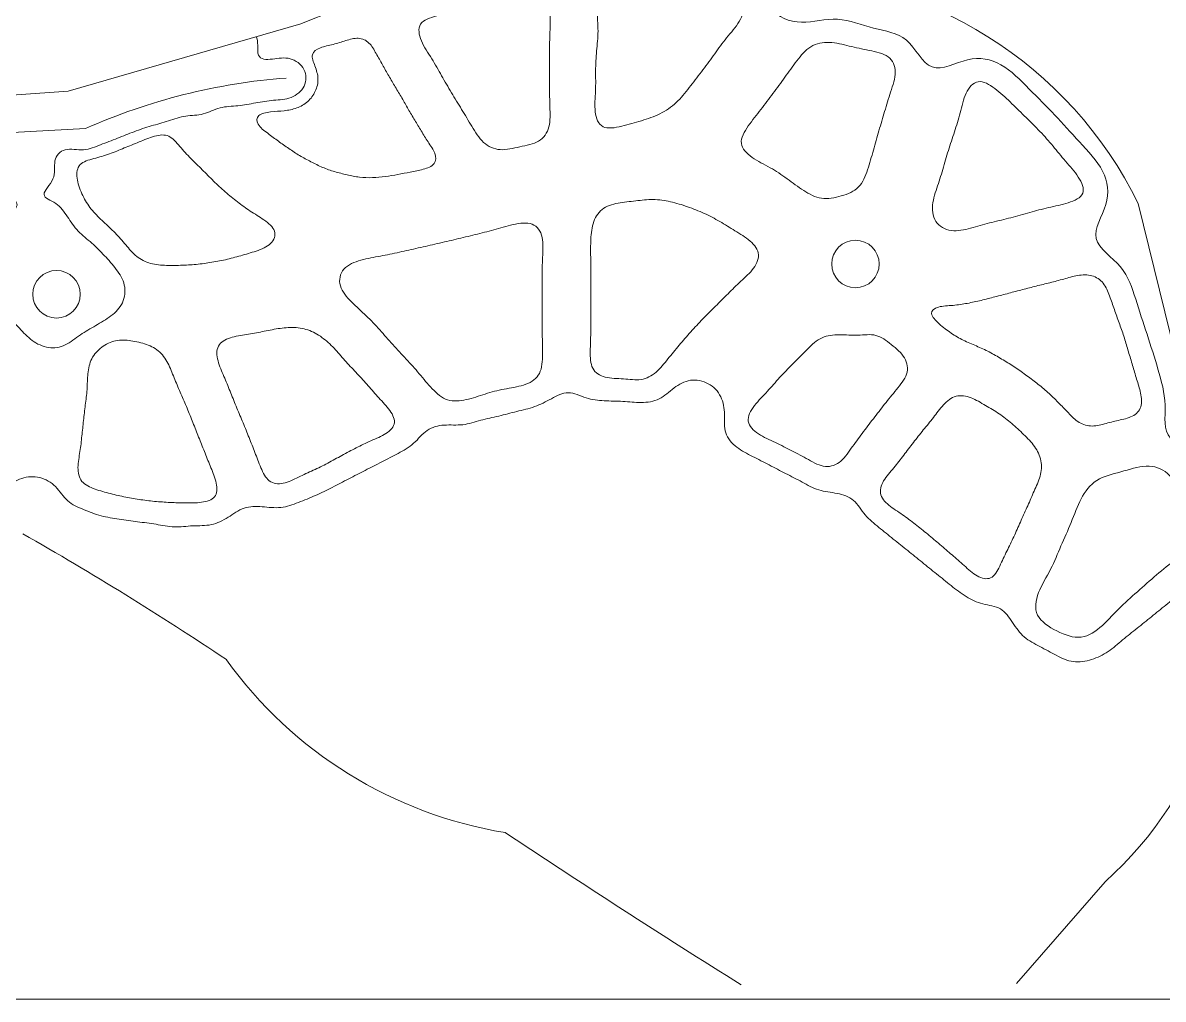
# Model space of a CAD drawing. Header units: inches. Extents: x 36 to 189, y -75 to 56.
# Drawn here: x 159.76 to 175.71, y 17.31 to 30.96 of the extents above; entities that cross this region are included whole.
import ezdxf

# ---------------------------------------------------------------- set-up
doc = ezdxf.new("R2010")
doc.units = ezdxf.units.IN
for name, color, linetype, lineweight in [('01_ORIGINAL_CAD', 7, 'CONTINUOUS', 20), ('10_EXTENSION_MASSES', 7, 'CONTINUOUS', 15), ('11_NODAL_COURTS', 7, 'CONTINUOUS', 15), ('15_NEIGHBOURHOOD_CIRCULATION', 7, 'CONTINUOUS', 13)]:
    doc.layers.add(name, color=color, linetype=linetype, lineweight=lineweight)

# ---------------------------------------------------------------- blocks, each defined once
blk = doc.blocks.new('OPTION_03_STARFISH')
at = {"layer": '01_ORIGINAL_CAD'}
blk.add_line((71.442, 17.312), (36.248, 17.312), dxfattribs=at)
for points in [[(53.65, 30.945, -0.14301), (60.243, 31.63, -0.286424), (65.36, 28.431), (66.481, 23.89, -0.272091), (64.9, 18.954), (63.661, 17.533)], [(53.65, 30.945), (50.4, 30.004), (48.095, 29.84), (45.427, 29.473), (42.376, 26.597), (41.758, 26.597, -0.10797), (36.248, 22.954)]]:
    blk.add_lwpolyline(points, format="xyb", dxfattribs=at)
blk.add_lwpolyline([(46.027, 28.759), (46.027, 29.23), (50.643, 29.479)], dxfattribs=at)
for centre, radius, start, end in [((54.073, 21.787), 8.422, 94.2501, 114.0352), ((27.349, -15.654), 45.391, 56.1832, 60.407), ((57.468, 25.543), 5.979, 215.6658, 260.7622), ((129.159, 128.7), 131.041, 236.3299, 238.04792)]:
    blk.add_arc(centre, radius, start, end, dxfattribs=at)
at = {"layer": '10_EXTENSION_MASSES'}
for points, knots in [([(55.339, 30.704), (55.303, 30.79), (55.288, 30.879), (55.327, 30.939), (55.366, 30.999), (55.459, 31.03), (55.552, 31.053), (55.645, 31.075), (55.738, 31.088), (55.829, 31.104), (55.92, 31.12), (56.008, 31.138), (56.097, 31.154), (56.186, 31.17), (56.276, 31.184), (56.366, 31.197), (56.455, 31.21), (56.544, 31.222), (56.637, 31.24), (56.731, 31.259), (56.83, 31.285), (56.916, 31.28), (57.002, 31.276), (57.076, 31.242), (57.111, 31.172), (57.145, 31.103), (57.141, 30.999), (57.138, 30.901), (57.134, 30.802), (57.131, 30.71), (57.13, 30.617), (57.129, 30.525), (57.131, 30.433), (57.131, 30.341), (57.131, 30.248), (57.13, 30.155), (57.13, 30.063), (57.13, 29.971), (57.131, 29.879), (57.135, 29.784), (57.138, 29.688), (57.143, 29.588), (57.121, 29.503), (57.099, 29.417), (57.049, 29.346), (56.977, 29.303), (56.904, 29.259), (56.808, 29.244), (56.713, 29.224), (56.619, 29.204), (56.527, 29.18), (56.44, 29.185), (56.354, 29.191), (56.274, 29.227), (56.208, 29.287), (56.143, 29.347), (56.093, 29.431), (56.044, 29.511), (55.995, 29.592), (55.948, 29.67), (55.901, 29.748), (55.853, 29.825), (55.805, 29.903), (55.758, 29.981), (55.711, 30.06), (55.665, 30.139), (55.62, 30.218), (55.576, 30.297), (55.532, 30.376), (55.482, 30.456), (55.432, 30.537), (55.375, 30.619), (55.339, 30.704)], [0, 0, 0, 0, 0.041667, 0.041667, 0.041667, 0.083333, 0.083333, 0.083333, 0.125, 0.125, 0.125, 0.166667, 0.166667, 0.166667, 0.208333, 0.208333, 0.208333, 0.25, 0.25, 0.25, 0.291667, 0.291667, 0.291667, 0.333333, 0.333333, 0.333333, 0.375, 0.375, 0.375, 0.416667, 0.416667, 0.416667, 0.458333, 0.458333, 0.458333, 0.5, 0.5, 0.5, 0.541667, 0.541667, 0.541667, 0.583333, 0.583333, 0.583333, 0.625, 0.625, 0.625, 0.666667, 0.666667, 0.666667, 0.708333, 0.708333, 0.708333, 0.75, 0.75, 0.75, 0.791667, 0.791667, 0.791667, 0.833333, 0.833333, 0.833333, 0.875, 0.875, 0.875, 0.916667, 0.916667, 0.916667, 0.958333, 0.958333, 0.958333, 1, 1, 1, 1]), ([(57.788, 30.564), (57.796, 30.656), (57.808, 30.746), (57.808, 30.843), (57.807, 30.939), (57.794, 31.042), (57.807, 31.13), (57.821, 31.219), (57.86, 31.293), (57.931, 31.329), (58.003, 31.365), (58.106, 31.362), (58.205, 31.36), (58.304, 31.358), (58.398, 31.355), (58.491, 31.355), (58.585, 31.354), (58.678, 31.356), (58.771, 31.351), (58.863, 31.347), (58.956, 31.336), (59.048, 31.327), (59.139, 31.318), (59.229, 31.31), (59.324, 31.305), (59.418, 31.301), (59.517, 31.3), (59.612, 31.283), (59.707, 31.267), (59.798, 31.234), (59.825, 31.174), (59.852, 31.114), (59.816, 31.027), (59.764, 30.947), (59.712, 30.867), (59.643, 30.794), (59.584, 30.72), (59.524, 30.645), (59.473, 30.57), (59.42, 30.495), (59.366, 30.421), (59.309, 30.347), (59.253, 30.273), (59.196, 30.199), (59.14, 30.125), (59.083, 30.052), (59.026, 29.979), (58.968, 29.906), (58.901, 29.843), (58.834, 29.78), (58.757, 29.727), (58.674, 29.686), (58.592, 29.645), (58.504, 29.616), (58.414, 29.589), (58.325, 29.561), (58.234, 29.534), (58.139, 29.512), (58.044, 29.49), (57.944, 29.473), (57.878, 29.506), (57.812, 29.539), (57.779, 29.621), (57.769, 29.714), (57.758, 29.806), (57.769, 29.908), (57.773, 30.005), (57.777, 30.102), (57.774, 30.194), (57.774, 30.286), (57.775, 30.379), (57.779, 30.472), (57.788, 30.564)], [0, 0, 0, 0, 0.041667, 0.041667, 0.041667, 0.083333, 0.083333, 0.083333, 0.125, 0.125, 0.125, 0.166667, 0.166667, 0.166667, 0.208333, 0.208333, 0.208333, 0.25, 0.25, 0.25, 0.291667, 0.291667, 0.291667, 0.333333, 0.333333, 0.333333, 0.375, 0.375, 0.375, 0.416667, 0.416667, 0.416667, 0.458333, 0.458333, 0.458333, 0.5, 0.5, 0.5, 0.541667, 0.541667, 0.541667, 0.583333, 0.583333, 0.583333, 0.625, 0.625, 0.625, 0.666667, 0.666667, 0.666667, 0.708333, 0.708333, 0.708333, 0.75, 0.75, 0.75, 0.791667, 0.791667, 0.791667, 0.833333, 0.833333, 0.833333, 0.875, 0.875, 0.875, 0.916667, 0.916667, 0.916667, 0.958333, 0.958333, 0.958333, 1, 1, 1, 1]), ([(53.189, 29.413), (53.138, 29.451), (53.083, 29.494), (53.057, 29.539), (53.03, 29.584), (53.032, 29.632), (53.066, 29.662), (53.099, 29.692), (53.166, 29.705), (53.23, 29.712), (53.295, 29.72), (53.358, 29.722), (53.418, 29.729), (53.479, 29.736), (53.538, 29.746), (53.594, 29.767), (53.65, 29.787), (53.703, 29.817), (53.748, 29.857), (53.792, 29.897), (53.829, 29.947), (53.854, 30.002), (53.88, 30.056), (53.894, 30.116), (53.892, 30.176), (53.89, 30.235), (53.871, 30.295), (53.85, 30.354), (53.828, 30.412), (53.804, 30.469), (53.814, 30.512), (53.825, 30.556), (53.87, 30.586), (53.925, 30.608), (53.979, 30.629), (54.044, 30.641), (54.104, 30.656), (54.165, 30.672), (54.221, 30.69), (54.28, 30.708), (54.339, 30.726), (54.399, 30.744), (54.456, 30.741), (54.512, 30.738), (54.564, 30.715), (54.605, 30.675), (54.646, 30.636), (54.675, 30.581), (54.705, 30.528), (54.735, 30.475), (54.765, 30.423), (54.794, 30.371), (54.823, 30.319), (54.852, 30.267), (54.882, 30.216), (54.912, 30.164), (54.942, 30.113), (54.973, 30.061), (55.003, 30.01), (55.034, 29.959), (55.065, 29.907), (55.095, 29.855), (55.124, 29.803), (55.153, 29.752), (55.183, 29.7), (55.214, 29.649), (55.245, 29.598), (55.275, 29.547), (55.305, 29.497), (55.335, 29.446), (55.366, 29.395), (55.396, 29.345), (55.431, 29.293), (55.466, 29.241), (55.505, 29.187), (55.525, 29.134), (55.545, 29.08), (55.545, 29.027), (55.515, 28.989), (55.485, 28.95), (55.424, 28.927), (55.364, 28.91), (55.303, 28.893), (55.242, 28.882), (55.183, 28.871), (55.124, 28.86), (55.066, 28.849), (55.009, 28.838), (54.951, 28.827), (54.892, 28.817), (54.833, 28.809), (54.774, 28.801), (54.714, 28.796), (54.654, 28.794), (54.593, 28.792), (54.533, 28.794), (54.473, 28.8), (54.414, 28.807), (54.356, 28.819), (54.298, 28.833), (54.24, 28.846), (54.182, 28.861), (54.125, 28.878), (54.068, 28.894), (54.011, 28.914), (53.956, 28.937), (53.9, 28.961), (53.847, 28.989), (53.793, 29.016), (53.74, 29.044), (53.687, 29.071), (53.635, 29.102), (53.584, 29.132), (53.534, 29.167), (53.485, 29.201), (53.435, 29.235), (53.386, 29.268), (53.338, 29.303), (53.289, 29.338), (53.24, 29.374), (53.189, 29.413)], [0, 0, 0, 0, 0.025, 0.025, 0.025, 0.05, 0.05, 0.05, 0.075, 0.075, 0.075, 0.1, 0.1, 0.1, 0.125, 0.125, 0.125, 0.15, 0.15, 0.15, 0.175, 0.175, 0.175, 0.2, 0.2, 0.2, 0.225, 0.225, 0.225, 0.25, 0.25, 0.25, 0.275, 0.275, 0.275, 0.3, 0.3, 0.3, 0.325, 0.325, 0.325, 0.35, 0.35, 0.35, 0.375, 0.375, 0.375, 0.4, 0.4, 0.4, 0.425, 0.425, 0.425, 0.45, 0.45, 0.45, 0.475, 0.475, 0.475, 0.5, 0.5, 0.5, 0.525, 0.525, 0.525, 0.55, 0.55, 0.55, 0.575, 0.575, 0.575, 0.6, 0.6, 0.6, 0.625, 0.625, 0.625, 0.65, 0.65, 0.65, 0.675, 0.675, 0.675, 0.7, 0.7, 0.7, 0.725, 0.725, 0.725, 0.75, 0.75, 0.75, 0.775, 0.775, 0.775, 0.8, 0.8, 0.8, 0.825, 0.825, 0.825, 0.85, 0.85, 0.85, 0.875, 0.875, 0.875, 0.9, 0.9, 0.9, 0.925, 0.925, 0.925, 0.95, 0.95, 0.95, 0.975, 0.975, 0.975, 1, 1, 1, 1]), ([(59.812, 29.273), (59.804, 29.348), (59.853, 29.435), (59.909, 29.516), (59.965, 29.596), (60.027, 29.671), (60.085, 29.746), (60.143, 29.821), (60.197, 29.896), (60.253, 29.971), (60.308, 30.046), (60.365, 30.12), (60.42, 30.196), (60.476, 30.272), (60.531, 30.349), (60.588, 30.426), (60.646, 30.502), (60.707, 30.578), (60.784, 30.624), (60.86, 30.671), (60.952, 30.687), (61.045, 30.683), (61.137, 30.679), (61.23, 30.655), (61.322, 30.633), (61.413, 30.611), (61.503, 30.591), (61.599, 30.572), (61.694, 30.552), (61.795, 30.533), (61.863, 30.484), (61.93, 30.435), (61.964, 30.356), (61.964, 30.268), (61.964, 30.181), (61.93, 30.083), (61.899, 29.99), (61.869, 29.897), (61.843, 29.808), (61.816, 29.719), (61.789, 29.63), (61.762, 29.539), (61.736, 29.449), (61.709, 29.36), (61.684, 29.27), (61.658, 29.178), (61.633, 29.087), (61.607, 28.994), (61.577, 28.904), (61.547, 28.813), (61.512, 28.725), (61.451, 28.663), (61.389, 28.6), (61.302, 28.564), (61.21, 28.538), (61.118, 28.511), (61.021, 28.493), (60.933, 28.506), (60.844, 28.519), (60.763, 28.562), (60.684, 28.614), (60.604, 28.665), (60.527, 28.723), (60.451, 28.779), (60.374, 28.834), (60.298, 28.886), (60.215, 28.933), (60.131, 28.98), (60.041, 29.023), (59.963, 29.077), (59.886, 29.131), (59.82, 29.197), (59.812, 29.273)], [0, 0, 0, 0, 0.041667, 0.041667, 0.041667, 0.083333, 0.083333, 0.083333, 0.125, 0.125, 0.125, 0.166667, 0.166667, 0.166667, 0.208333, 0.208333, 0.208333, 0.25, 0.25, 0.25, 0.291667, 0.291667, 0.291667, 0.333333, 0.333333, 0.333333, 0.375, 0.375, 0.375, 0.416667, 0.416667, 0.416667, 0.458333, 0.458333, 0.458333, 0.5, 0.5, 0.5, 0.541667, 0.541667, 0.541667, 0.583333, 0.583333, 0.583333, 0.625, 0.625, 0.625, 0.666667, 0.666667, 0.666667, 0.708333, 0.708333, 0.708333, 0.75, 0.75, 0.75, 0.791667, 0.791667, 0.791667, 0.833333, 0.833333, 0.833333, 0.875, 0.875, 0.875, 0.916667, 0.916667, 0.916667, 0.958333, 0.958333, 0.958333, 1, 1, 1, 1]), ([(62.55, 28.157), (62.497, 28.222), (62.48, 28.317), (62.487, 28.41), (62.495, 28.502), (62.527, 28.592), (62.556, 28.68), (62.586, 28.768), (62.613, 28.855), (62.639, 28.942), (62.665, 29.03), (62.689, 29.119), (62.717, 29.206), (62.744, 29.294), (62.775, 29.381), (62.803, 29.468), (62.831, 29.554), (62.856, 29.64), (62.88, 29.733), (62.904, 29.826), (62.926, 29.926), (62.97, 30.004), (63.013, 30.081), (63.078, 30.136), (63.152, 30.135), (63.226, 30.133), (63.31, 30.076), (63.386, 30.015), (63.462, 29.954), (63.53, 29.891), (63.596, 29.827), (63.662, 29.763), (63.727, 29.699), (63.793, 29.635), (63.858, 29.571), (63.925, 29.506), (63.988, 29.439), (64.052, 29.372), (64.112, 29.303), (64.17, 29.233), (64.228, 29.164), (64.284, 29.094), (64.345, 29.023), (64.406, 28.952), (64.473, 28.88), (64.524, 28.802), (64.575, 28.723), (64.61, 28.638), (64.585, 28.575), (64.56, 28.512), (64.474, 28.472), (64.383, 28.442), (64.293, 28.413), (64.197, 28.395), (64.107, 28.375), (64.016, 28.354), (63.931, 28.331), (63.844, 28.307), (63.757, 28.283), (63.669, 28.257), (63.58, 28.234), (63.492, 28.211), (63.404, 28.191), (63.316, 28.169), (63.228, 28.147), (63.142, 28.123), (63.052, 28.098), (62.963, 28.073), (62.871, 28.047), (62.781, 28.052), (62.691, 28.056), (62.603, 28.091), (62.55, 28.157)], [0, 0, 0, 0, 0.041667, 0.041667, 0.041667, 0.083333, 0.083333, 0.083333, 0.125, 0.125, 0.125, 0.166667, 0.166667, 0.166667, 0.208333, 0.208333, 0.208333, 0.25, 0.25, 0.25, 0.291667, 0.291667, 0.291667, 0.333333, 0.333333, 0.333333, 0.375, 0.375, 0.375, 0.416667, 0.416667, 0.416667, 0.458333, 0.458333, 0.458333, 0.5, 0.5, 0.5, 0.541667, 0.541667, 0.541667, 0.583333, 0.583333, 0.583333, 0.625, 0.625, 0.625, 0.666667, 0.666667, 0.666667, 0.708333, 0.708333, 0.708333, 0.75, 0.75, 0.75, 0.791667, 0.791667, 0.791667, 0.833333, 0.833333, 0.833333, 0.875, 0.875, 0.875, 0.916667, 0.916667, 0.916667, 0.958333, 0.958333, 0.958333, 1, 1, 1, 1]), ([(50.523, 28.788), (50.514, 28.86), (50.524, 28.93), (50.566, 28.975), (50.608, 29.02), (50.683, 29.039), (50.757, 29.06), (50.831, 29.08), (50.905, 29.101), (50.975, 29.126), (51.046, 29.151), (51.114, 29.18), (51.182, 29.208), (51.251, 29.236), (51.32, 29.262), (51.391, 29.292), (51.461, 29.321), (51.534, 29.353), (51.605, 29.372), (51.676, 29.392), (51.746, 29.399), (51.804, 29.373), (51.863, 29.346), (51.911, 29.287), (51.961, 29.23), (52.01, 29.172), (52.061, 29.115), (52.114, 29.062), (52.166, 29.008), (52.22, 28.957), (52.273, 28.904), (52.326, 28.852), (52.378, 28.798), (52.431, 28.746), (52.484, 28.694), (52.538, 28.643), (52.594, 28.594), (52.65, 28.546), (52.708, 28.5), (52.767, 28.455), (52.825, 28.41), (52.883, 28.367), (52.945, 28.326), (53.007, 28.286), (53.073, 28.248), (53.137, 28.203), (53.201, 28.158), (53.263, 28.105), (53.283, 28.046), (53.302, 27.987), (53.279, 27.921), (53.229, 27.872), (53.179, 27.824), (53.102, 27.793), (53.028, 27.768), (52.953, 27.743), (52.882, 27.723), (52.811, 27.703), (52.74, 27.683), (52.669, 27.663), (52.598, 27.647), (52.526, 27.631), (52.454, 27.619), (52.381, 27.607), (52.309, 27.596), (52.236, 27.585), (52.162, 27.579), (52.089, 27.572), (52.015, 27.57), (51.94, 27.568), (51.865, 27.566), (51.79, 27.565), (51.716, 27.57), (51.641, 27.575), (51.567, 27.586), (51.499, 27.612), (51.431, 27.638), (51.369, 27.679), (51.316, 27.73), (51.262, 27.78), (51.217, 27.84), (51.169, 27.897), (51.12, 27.954), (51.069, 28.008), (51.015, 28.06), (50.962, 28.112), (50.906, 28.162), (50.853, 28.214), (50.799, 28.265), (50.747, 28.317), (50.703, 28.376), (50.659, 28.434), (50.623, 28.499), (50.591, 28.569), (50.559, 28.639), (50.532, 28.715), (50.523, 28.788)], [0, 0, 0, 0, 0.03125, 0.03125, 0.03125, 0.0625, 0.0625, 0.0625, 0.09375, 0.09375, 0.09375, 0.125, 0.125, 0.125, 0.15625, 0.15625, 0.15625, 0.1875, 0.1875, 0.1875, 0.21875, 0.21875, 0.21875, 0.25, 0.25, 0.25, 0.28125, 0.28125, 0.28125, 0.3125, 0.3125, 0.3125, 0.34375, 0.34375, 0.34375, 0.375, 0.375, 0.375, 0.40625, 0.40625, 0.40625, 0.4375, 0.4375, 0.4375, 0.46875, 0.46875, 0.46875, 0.5, 0.5, 0.5, 0.53125, 0.53125, 0.53125, 0.5625, 0.5625, 0.5625, 0.59375, 0.59375, 0.59375, 0.625, 0.625, 0.625, 0.65625, 0.65625, 0.65625, 0.6875, 0.6875, 0.6875, 0.71875, 0.71875, 0.71875, 0.75, 0.75, 0.75, 0.78125, 0.78125, 0.78125, 0.8125, 0.8125, 0.8125, 0.84375, 0.84375, 0.84375, 0.875, 0.875, 0.875, 0.90625, 0.90625, 0.90625, 0.9375, 0.9375, 0.9375, 0.96875, 0.96875, 0.96875, 1, 1, 1, 1]), ([(57.734, 26.129), (57.701, 26.194), (57.698, 26.283), (57.699, 26.37), (57.7, 26.457), (57.705, 26.541), (57.706, 26.624), (57.708, 26.708), (57.707, 26.79), (57.706, 26.873), (57.706, 26.956), (57.706, 27.039), (57.706, 27.122), (57.706, 27.205), (57.706, 27.288), (57.706, 27.372), (57.706, 27.455), (57.706, 27.538), (57.706, 27.621), (57.705, 27.704), (57.703, 27.786), (57.705, 27.87), (57.707, 27.954), (57.712, 28.038), (57.732, 28.119), (57.752, 28.2), (57.786, 28.276), (57.842, 28.329), (57.899, 28.383), (57.976, 28.412), (58.057, 28.431), (58.138, 28.449), (58.221, 28.456), (58.304, 28.466), (58.386, 28.475), (58.467, 28.486), (58.548, 28.487), (58.629, 28.489), (58.711, 28.479), (58.791, 28.463), (58.872, 28.447), (58.952, 28.423), (59.03, 28.397), (59.109, 28.37), (59.187, 28.341), (59.263, 28.307), (59.339, 28.274), (59.413, 28.236), (59.484, 28.196), (59.556, 28.155), (59.624, 28.111), (59.696, 28.068), (59.767, 28.024), (59.842, 27.98), (59.909, 27.927), (59.976, 27.874), (60.034, 27.811), (60.049, 27.742), (60.063, 27.672), (60.033, 27.596), (59.984, 27.528), (59.935, 27.461), (59.868, 27.404), (59.805, 27.346), (59.742, 27.288), (59.684, 27.23), (59.626, 27.172), (59.567, 27.113), (59.509, 27.054), (59.45, 26.996), (59.391, 26.937), (59.331, 26.879), (59.273, 26.82), (59.215, 26.76), (59.159, 26.699), (59.104, 26.638), (59.05, 26.576), (58.996, 26.513), (58.943, 26.451), (58.89, 26.388), (58.837, 26.325), (58.784, 26.26), (58.732, 26.194), (58.681, 26.126), (58.619, 26.073), (58.558, 26.021), (58.487, 25.985), (58.41, 25.973), (58.332, 25.962), (58.249, 25.976), (58.163, 25.982), (58.077, 25.988), (57.987, 25.986), (57.91, 26.005), (57.833, 26.024), (57.768, 26.064), (57.734, 26.129)], [0, 0, 0, 0, 0.03125, 0.03125, 0.03125, 0.0625, 0.0625, 0.0625, 0.09375, 0.09375, 0.09375, 0.125, 0.125, 0.125, 0.15625, 0.15625, 0.15625, 0.1875, 0.1875, 0.1875, 0.21875, 0.21875, 0.21875, 0.25, 0.25, 0.25, 0.28125, 0.28125, 0.28125, 0.3125, 0.3125, 0.3125, 0.34375, 0.34375, 0.34375, 0.375, 0.375, 0.375, 0.40625, 0.40625, 0.40625, 0.4375, 0.4375, 0.4375, 0.46875, 0.46875, 0.46875, 0.5, 0.5, 0.5, 0.53125, 0.53125, 0.53125, 0.5625, 0.5625, 0.5625, 0.59375, 0.59375, 0.59375, 0.625, 0.625, 0.625, 0.65625, 0.65625, 0.65625, 0.6875, 0.6875, 0.6875, 0.71875, 0.71875, 0.71875, 0.75, 0.75, 0.75, 0.78125, 0.78125, 0.78125, 0.8125, 0.8125, 0.8125, 0.84375, 0.84375, 0.84375, 0.875, 0.875, 0.875, 0.90625, 0.90625, 0.90625, 0.9375, 0.9375, 0.9375, 0.96875, 0.96875, 0.96875, 1, 1, 1, 1]), ([(54.205, 27.281), (54.181, 27.363), (54.2, 27.451), (54.255, 27.514), (54.31, 27.577), (54.402, 27.615), (54.493, 27.641), (54.585, 27.666), (54.676, 27.681), (54.765, 27.697), (54.854, 27.714), (54.942, 27.733), (55.03, 27.752), (55.118, 27.772), (55.207, 27.791), (55.295, 27.811), (55.384, 27.83), (55.472, 27.851), (55.56, 27.872), (55.648, 27.892), (55.737, 27.912), (55.825, 27.933), (55.913, 27.954), (56.001, 27.976), (56.089, 27.998), (56.176, 28.019), (56.263, 28.04), (56.351, 28.064), (56.439, 28.089), (56.527, 28.117), (56.62, 28.138), (56.714, 28.158), (56.813, 28.172), (56.886, 28.143), (56.959, 28.115), (57.007, 28.045), (57.026, 27.959), (57.046, 27.874), (57.037, 27.773), (57.032, 27.677), (57.028, 27.581), (57.027, 27.49), (57.027, 27.399), (57.027, 27.307), (57.028, 27.215), (57.028, 27.123), (57.028, 27.031), (57.028, 26.939), (57.027, 26.847), (57.027, 26.755), (57.026, 26.664), (57.028, 26.571), (57.031, 26.478), (57.035, 26.384), (57.032, 26.29), (57.029, 26.195), (57.018, 26.1), (56.973, 26.032), (56.929, 25.964), (56.852, 25.922), (56.766, 25.895), (56.68, 25.868), (56.585, 25.855), (56.495, 25.838), (56.404, 25.82), (56.318, 25.797), (56.231, 25.769), (56.143, 25.742), (56.055, 25.711), (55.965, 25.691), (55.876, 25.671), (55.784, 25.662), (55.704, 25.688), (55.623, 25.714), (55.554, 25.775), (55.49, 25.843), (55.426, 25.91), (55.368, 25.983), (55.308, 26.053), (55.248, 26.124), (55.188, 26.191), (55.125, 26.258), (55.063, 26.325), (55, 26.392), (54.938, 26.46), (54.877, 26.528), (54.817, 26.598), (54.756, 26.666), (54.695, 26.734), (54.632, 26.8), (54.566, 26.864), (54.499, 26.927), (54.429, 26.988), (54.361, 27.056), (54.294, 27.124), (54.228, 27.199), (54.205, 27.281)], [0, 0, 0, 0, 0.03125, 0.03125, 0.03125, 0.0625, 0.0625, 0.0625, 0.09375, 0.09375, 0.09375, 0.125, 0.125, 0.125, 0.15625, 0.15625, 0.15625, 0.1875, 0.1875, 0.1875, 0.21875, 0.21875, 0.21875, 0.25, 0.25, 0.25, 0.28125, 0.28125, 0.28125, 0.3125, 0.3125, 0.3125, 0.34375, 0.34375, 0.34375, 0.375, 0.375, 0.375, 0.40625, 0.40625, 0.40625, 0.4375, 0.4375, 0.4375, 0.46875, 0.46875, 0.46875, 0.5, 0.5, 0.5, 0.53125, 0.53125, 0.53125, 0.5625, 0.5625, 0.5625, 0.59375, 0.59375, 0.59375, 0.625, 0.625, 0.625, 0.65625, 0.65625, 0.65625, 0.6875, 0.6875, 0.6875, 0.71875, 0.71875, 0.71875, 0.75, 0.75, 0.75, 0.78125, 0.78125, 0.78125, 0.8125, 0.8125, 0.8125, 0.84375, 0.84375, 0.84375, 0.875, 0.875, 0.875, 0.90625, 0.90625, 0.90625, 0.9375, 0.9375, 0.9375, 0.96875, 0.96875, 0.96875, 1, 1, 1, 1]), ([(62.472, 26.893), (62.468, 26.935), (62.509, 26.968), (62.567, 26.985), (62.626, 27.002), (62.703, 27.003), (62.773, 27.009), (62.844, 27.015), (62.908, 27.025), (62.972, 27.037), (63.037, 27.049), (63.101, 27.063), (63.165, 27.078), (63.229, 27.094), (63.294, 27.112), (63.358, 27.128), (63.422, 27.145), (63.487, 27.161), (63.551, 27.178), (63.615, 27.195), (63.679, 27.212), (63.744, 27.229), (63.808, 27.246), (63.872, 27.262), (63.936, 27.278), (64, 27.294), (64.064, 27.309), (64.128, 27.325), (64.192, 27.341), (64.256, 27.358), (64.32, 27.377), (64.384, 27.395), (64.449, 27.415), (64.515, 27.425), (64.582, 27.436), (64.652, 27.439), (64.714, 27.422), (64.776, 27.404), (64.831, 27.368), (64.871, 27.317), (64.912, 27.267), (64.938, 27.203), (64.962, 27.14), (64.986, 27.076), (65.006, 27.013), (65.028, 26.95), (65.049, 26.888), (65.072, 26.825), (65.094, 26.763), (65.117, 26.701), (65.141, 26.639), (65.161, 26.576), (65.182, 26.513), (65.199, 26.449), (65.218, 26.385), (65.237, 26.321), (65.257, 26.257), (65.276, 26.193), (65.295, 26.129), (65.313, 26.066), (65.332, 26.002), (65.351, 25.938), (65.372, 25.874), (65.389, 25.808), (65.405, 25.741), (65.417, 25.672), (65.404, 25.613), (65.391, 25.554), (65.352, 25.503), (65.299, 25.47), (65.245, 25.438), (65.176, 25.422), (65.109, 25.407), (65.043, 25.391), (64.978, 25.376), (64.913, 25.359), (64.848, 25.341), (64.783, 25.323), (64.719, 25.322), (64.655, 25.322), (64.592, 25.34), (64.537, 25.373), (64.481, 25.407), (64.432, 25.457), (64.385, 25.506), (64.337, 25.555), (64.29, 25.604), (64.243, 25.652), (64.196, 25.7), (64.149, 25.747), (64.099, 25.792), (64.049, 25.836), (63.998, 25.879), (63.945, 25.919), (63.893, 25.96), (63.84, 26), (63.786, 26.039), (63.732, 26.078), (63.677, 26.116), (63.622, 26.153), (63.566, 26.19), (63.509, 26.225), (63.452, 26.259), (63.395, 26.293), (63.338, 26.326), (63.279, 26.357), (63.22, 26.387), (63.159, 26.415), (63.098, 26.441), (63.036, 26.468), (62.974, 26.493), (62.915, 26.522), (62.857, 26.551), (62.801, 26.584), (62.745, 26.622), (62.688, 26.66), (62.631, 26.702), (62.578, 26.75), (62.525, 26.797), (62.476, 26.85), (62.472, 26.893)], [0, 0, 0, 0, 0.025, 0.025, 0.025, 0.05, 0.05, 0.05, 0.075, 0.075, 0.075, 0.1, 0.1, 0.1, 0.125, 0.125, 0.125, 0.15, 0.15, 0.15, 0.175, 0.175, 0.175, 0.2, 0.2, 0.2, 0.225, 0.225, 0.225, 0.25, 0.25, 0.25, 0.275, 0.275, 0.275, 0.3, 0.3, 0.3, 0.325, 0.325, 0.325, 0.35, 0.35, 0.35, 0.375, 0.375, 0.375, 0.4, 0.4, 0.4, 0.425, 0.425, 0.425, 0.45, 0.45, 0.45, 0.475, 0.475, 0.475, 0.5, 0.5, 0.5, 0.525, 0.525, 0.525, 0.55, 0.55, 0.55, 0.575, 0.575, 0.575, 0.6, 0.6, 0.6, 0.625, 0.625, 0.625, 0.65, 0.65, 0.65, 0.675, 0.675, 0.675, 0.7, 0.7, 0.7, 0.725, 0.725, 0.725, 0.75, 0.75, 0.75, 0.775, 0.775, 0.775, 0.8, 0.8, 0.8, 0.825, 0.825, 0.825, 0.85, 0.85, 0.85, 0.875, 0.875, 0.875, 0.9, 0.9, 0.9, 0.925, 0.925, 0.925, 0.95, 0.95, 0.95, 0.975, 0.975, 0.975, 1, 1, 1, 1]), ([(52.503, 26.204), (52.481, 26.279), (52.467, 26.357), (52.49, 26.417), (52.512, 26.478), (52.571, 26.521), (52.64, 26.547), (52.709, 26.574), (52.789, 26.583), (52.865, 26.595), (52.941, 26.607), (53.014, 26.622), (53.086, 26.636), (53.159, 26.651), (53.232, 26.666), (53.306, 26.679), (53.38, 26.691), (53.455, 26.7), (53.53, 26.699), (53.605, 26.699), (53.68, 26.689), (53.751, 26.665), (53.821, 26.642), (53.887, 26.604), (53.948, 26.56), (54.01, 26.516), (54.066, 26.465), (54.117, 26.409), (54.169, 26.354), (54.215, 26.295), (54.266, 26.239), (54.316, 26.182), (54.37, 26.129), (54.422, 26.074), (54.474, 26.019), (54.525, 25.963), (54.574, 25.906), (54.624, 25.85), (54.672, 25.793), (54.724, 25.737), (54.776, 25.681), (54.831, 25.624), (54.879, 25.562), (54.927, 25.5), (54.966, 25.432), (54.961, 25.371), (54.956, 25.311), (54.906, 25.258), (54.843, 25.217), (54.78, 25.176), (54.704, 25.147), (54.632, 25.116), (54.561, 25.085), (54.494, 25.051), (54.427, 25.017), (54.36, 24.983), (54.292, 24.949), (54.226, 24.912), (54.16, 24.876), (54.095, 24.838), (54.029, 24.803), (53.962, 24.767), (53.894, 24.735), (53.826, 24.704), (53.758, 24.672), (53.69, 24.642), (53.62, 24.608), (53.55, 24.574), (53.479, 24.536), (53.407, 24.522), (53.336, 24.507), (53.264, 24.516), (53.211, 24.557), (53.158, 24.597), (53.123, 24.668), (53.093, 24.74), (53.063, 24.811), (53.037, 24.883), (53.01, 24.953), (52.983, 25.023), (52.956, 25.091), (52.928, 25.16), (52.901, 25.229), (52.873, 25.299), (52.844, 25.368), (52.816, 25.437), (52.786, 25.505), (52.757, 25.574), (52.728, 25.644), (52.701, 25.714), (52.673, 25.783), (52.645, 25.852), (52.618, 25.921), (52.588, 25.99), (52.558, 26.06), (52.526, 26.13), (52.503, 26.204)], [0, 0, 0, 0, 0.03125, 0.03125, 0.03125, 0.0625, 0.0625, 0.0625, 0.09375, 0.09375, 0.09375, 0.125, 0.125, 0.125, 0.15625, 0.15625, 0.15625, 0.1875, 0.1875, 0.1875, 0.21875, 0.21875, 0.21875, 0.25, 0.25, 0.25, 0.28125, 0.28125, 0.28125, 0.3125, 0.3125, 0.3125, 0.34375, 0.34375, 0.34375, 0.375, 0.375, 0.375, 0.40625, 0.40625, 0.40625, 0.4375, 0.4375, 0.4375, 0.46875, 0.46875, 0.46875, 0.5, 0.5, 0.5, 0.53125, 0.53125, 0.53125, 0.5625, 0.5625, 0.5625, 0.59375, 0.59375, 0.59375, 0.625, 0.625, 0.625, 0.65625, 0.65625, 0.65625, 0.6875, 0.6875, 0.6875, 0.71875, 0.71875, 0.71875, 0.75, 0.75, 0.75, 0.78125, 0.78125, 0.78125, 0.8125, 0.8125, 0.8125, 0.84375, 0.84375, 0.84375, 0.875, 0.875, 0.875, 0.90625, 0.90625, 0.90625, 0.9375, 0.9375, 0.9375, 0.96875, 0.96875, 0.96875, 1, 1, 1, 1]), ([(50.592, 24.549), (50.55, 24.601), (50.536, 24.671), (50.536, 24.744), (50.537, 24.817), (50.552, 24.892), (50.564, 24.966), (50.575, 25.039), (50.583, 25.111), (50.59, 25.183), (50.598, 25.255), (50.605, 25.327), (50.613, 25.399), (50.621, 25.472), (50.629, 25.544), (50.638, 25.616), (50.647, 25.688), (50.657, 25.76), (50.662, 25.833), (50.667, 25.906), (50.668, 25.98), (50.675, 26.054), (50.683, 26.127), (50.697, 26.2), (50.728, 26.263), (50.76, 26.326), (50.81, 26.379), (50.868, 26.423), (50.926, 26.467), (50.993, 26.501), (51.062, 26.515), (51.131, 26.53), (51.204, 26.524), (51.277, 26.513), (51.351, 26.502), (51.424, 26.486), (51.494, 26.462), (51.563, 26.437), (51.627, 26.404), (51.679, 26.355), (51.732, 26.306), (51.771, 26.242), (51.804, 26.176), (51.837, 26.109), (51.863, 26.04), (51.891, 25.972), (51.918, 25.904), (51.947, 25.838), (51.975, 25.771), (52.004, 25.705), (52.034, 25.638), (52.062, 25.571), (52.09, 25.504), (52.116, 25.437), (52.143, 25.37), (52.17, 25.302), (52.196, 25.235), (52.223, 25.168), (52.25, 25.1), (52.277, 25.033), (52.304, 24.966), (52.33, 24.899), (52.357, 24.833), (52.385, 24.765), (52.414, 24.697), (52.444, 24.626), (52.463, 24.553), (52.482, 24.479), (52.489, 24.403), (52.459, 24.352), (52.43, 24.301), (52.364, 24.274), (52.292, 24.261), (52.219, 24.248), (52.141, 24.247), (52.067, 24.248), (51.993, 24.248), (51.923, 24.25), (51.852, 24.253), (51.78, 24.256), (51.707, 24.261), (51.634, 24.267), (51.561, 24.274), (51.489, 24.282), (51.417, 24.293), (51.345, 24.303), (51.273, 24.314), (51.203, 24.329), (51.132, 24.343), (51.062, 24.359), (50.99, 24.378), (50.918, 24.396), (50.845, 24.416), (50.774, 24.441), (50.703, 24.467), (50.634, 24.498), (50.592, 24.549)], [0, 0, 0, 0, 0.03125, 0.03125, 0.03125, 0.0625, 0.0625, 0.0625, 0.09375, 0.09375, 0.09375, 0.125, 0.125, 0.125, 0.15625, 0.15625, 0.15625, 0.1875, 0.1875, 0.1875, 0.21875, 0.21875, 0.21875, 0.25, 0.25, 0.25, 0.28125, 0.28125, 0.28125, 0.3125, 0.3125, 0.3125, 0.34375, 0.34375, 0.34375, 0.375, 0.375, 0.375, 0.40625, 0.40625, 0.40625, 0.4375, 0.4375, 0.4375, 0.46875, 0.46875, 0.46875, 0.5, 0.5, 0.5, 0.53125, 0.53125, 0.53125, 0.5625, 0.5625, 0.5625, 0.59375, 0.59375, 0.59375, 0.625, 0.625, 0.625, 0.65625, 0.65625, 0.65625, 0.6875, 0.6875, 0.6875, 0.71875, 0.71875, 0.71875, 0.75, 0.75, 0.75, 0.78125, 0.78125, 0.78125, 0.8125, 0.8125, 0.8125, 0.84375, 0.84375, 0.84375, 0.875, 0.875, 0.875, 0.90625, 0.90625, 0.90625, 0.9375, 0.9375, 0.9375, 0.96875, 0.96875, 0.96875, 1, 1, 1, 1]), ([(59.907, 25.415), (59.909, 25.486), (59.961, 25.564), (60.019, 25.635), (60.077, 25.705), (60.14, 25.768), (60.198, 25.831), (60.256, 25.895), (60.311, 25.961), (60.369, 26.024), (60.428, 26.087), (60.49, 26.148), (60.551, 26.21), (60.613, 26.272), (60.673, 26.335), (60.736, 26.398), (60.799, 26.46), (60.865, 26.522), (60.94, 26.556), (61.014, 26.59), (61.098, 26.597), (61.183, 26.597), (61.269, 26.597), (61.357, 26.59), (61.443, 26.593), (61.53, 26.595), (61.615, 26.608), (61.692, 26.589), (61.769, 26.569), (61.837, 26.518), (61.908, 26.461), (61.979, 26.405), (62.052, 26.344), (62.093, 26.274), (62.135, 26.203), (62.146, 26.124), (62.122, 26.048), (62.097, 25.972), (62.037, 25.9), (61.98, 25.831), (61.923, 25.761), (61.869, 25.695), (61.816, 25.628), (61.763, 25.561), (61.711, 25.493), (61.658, 25.425), (61.606, 25.357), (61.554, 25.289), (61.503, 25.22), (61.451, 25.152), (61.401, 25.084), (61.349, 25.011), (61.298, 24.938), (61.245, 24.86), (61.18, 24.813), (61.115, 24.765), (61.038, 24.747), (60.958, 24.762), (60.879, 24.777), (60.798, 24.826), (60.72, 24.869), (60.641, 24.913), (60.565, 24.951), (60.49, 24.99), (60.414, 25.029), (60.339, 25.067), (60.259, 25.105), (60.178, 25.143), (60.092, 25.181), (60.024, 25.231), (59.956, 25.281), (59.906, 25.344), (59.907, 25.415)], [0, 0, 0, 0, 0.041667, 0.041667, 0.041667, 0.083333, 0.083333, 0.083333, 0.125, 0.125, 0.125, 0.166667, 0.166667, 0.166667, 0.208333, 0.208333, 0.208333, 0.25, 0.25, 0.25, 0.291667, 0.291667, 0.291667, 0.333333, 0.333333, 0.333333, 0.375, 0.375, 0.375, 0.416667, 0.416667, 0.416667, 0.458333, 0.458333, 0.458333, 0.5, 0.5, 0.5, 0.541667, 0.541667, 0.541667, 0.583333, 0.583333, 0.583333, 0.625, 0.625, 0.625, 0.666667, 0.666667, 0.666667, 0.708333, 0.708333, 0.708333, 0.75, 0.75, 0.75, 0.791667, 0.791667, 0.791667, 0.833333, 0.833333, 0.833333, 0.875, 0.875, 0.875, 0.916667, 0.916667, 0.916667, 0.958333, 0.958333, 0.958333, 1, 1, 1, 1]), ([(61.764, 24.359), (61.745, 24.421), (61.765, 24.492), (61.802, 24.557), (61.839, 24.621), (61.894, 24.68), (61.944, 24.739), (61.993, 24.797), (62.037, 24.856), (62.082, 24.915), (62.127, 24.974), (62.172, 25.033), (62.218, 25.091), (62.264, 25.15), (62.309, 25.209), (62.356, 25.267), (62.403, 25.324), (62.451, 25.381), (62.497, 25.44), (62.542, 25.5), (62.586, 25.562), (62.638, 25.617), (62.689, 25.673), (62.748, 25.72), (62.815, 25.738), (62.881, 25.755), (62.954, 25.742), (63.024, 25.716), (63.094, 25.689), (63.161, 25.649), (63.226, 25.61), (63.292, 25.571), (63.355, 25.534), (63.416, 25.493), (63.478, 25.452), (63.536, 25.406), (63.593, 25.358), (63.65, 25.309), (63.705, 25.258), (63.759, 25.205), (63.814, 25.152), (63.868, 25.098), (63.911, 25.037), (63.955, 24.976), (63.988, 24.908), (64.001, 24.837), (64.014, 24.766), (64.008, 24.692), (63.989, 24.621), (63.969, 24.55), (63.937, 24.482), (63.906, 24.414), (63.876, 24.345), (63.847, 24.277), (63.817, 24.209), (63.786, 24.142), (63.755, 24.074), (63.725, 24.006), (63.694, 23.938), (63.665, 23.869), (63.634, 23.801), (63.603, 23.734), (63.57, 23.667), (63.537, 23.599), (63.504, 23.531), (63.471, 23.462), (63.437, 23.391), (63.403, 23.319), (63.369, 23.246), (63.318, 23.212), (63.267, 23.178), (63.199, 23.183), (63.135, 23.214), (63.07, 23.244), (63.008, 23.3), (62.95, 23.353), (62.891, 23.405), (62.836, 23.453), (62.78, 23.502), (62.724, 23.55), (62.667, 23.598), (62.611, 23.647), (62.554, 23.695), (62.497, 23.745), (62.44, 23.792), (62.383, 23.84), (62.324, 23.886), (62.266, 23.932), (62.208, 23.978), (62.15, 24.024), (62.088, 24.067), (62.027, 24.11), (61.96, 24.15), (61.899, 24.197), (61.838, 24.243), (61.782, 24.297), (61.764, 24.359)], [0, 0, 0, 0, 0.03125, 0.03125, 0.03125, 0.0625, 0.0625, 0.0625, 0.09375, 0.09375, 0.09375, 0.125, 0.125, 0.125, 0.15625, 0.15625, 0.15625, 0.1875, 0.1875, 0.1875, 0.21875, 0.21875, 0.21875, 0.25, 0.25, 0.25, 0.28125, 0.28125, 0.28125, 0.3125, 0.3125, 0.3125, 0.34375, 0.34375, 0.34375, 0.375, 0.375, 0.375, 0.40625, 0.40625, 0.40625, 0.4375, 0.4375, 0.4375, 0.46875, 0.46875, 0.46875, 0.5, 0.5, 0.5, 0.53125, 0.53125, 0.53125, 0.5625, 0.5625, 0.5625, 0.59375, 0.59375, 0.59375, 0.625, 0.625, 0.625, 0.65625, 0.65625, 0.65625, 0.6875, 0.6875, 0.6875, 0.71875, 0.71875, 0.71875, 0.75, 0.75, 0.75, 0.78125, 0.78125, 0.78125, 0.8125, 0.8125, 0.8125, 0.84375, 0.84375, 0.84375, 0.875, 0.875, 0.875, 0.90625, 0.90625, 0.90625, 0.9375, 0.9375, 0.9375, 0.96875, 0.96875, 0.96875, 1, 1, 1, 1]), ([(63.955, 22.679), (63.909, 22.771), (63.926, 22.883), (63.969, 22.994), (64.012, 23.104), (64.082, 23.213), (64.137, 23.322), (64.193, 23.43), (64.235, 23.539), (64.281, 23.647), (64.327, 23.755), (64.378, 23.862), (64.423, 23.974), (64.469, 24.085), (64.508, 24.201), (64.563, 24.305), (64.618, 24.41), (64.688, 24.503), (64.782, 24.562), (64.877, 24.622), (64.996, 24.648), (65.117, 24.682), (65.237, 24.715), (65.358, 24.757), (65.471, 24.761), (65.585, 24.766), (65.69, 24.734), (65.77, 24.66), (65.851, 24.587), (65.906, 24.471), (65.976, 24.364), (66.045, 24.257), (66.128, 24.159), (66.174, 24.054), (66.221, 23.949), (66.232, 23.837), (66.184, 23.742), (66.137, 23.648), (66.033, 23.57), (65.934, 23.495), (65.835, 23.42), (65.741, 23.347), (65.651, 23.271), (65.56, 23.195), (65.472, 23.114), (65.383, 23.036), (65.294, 22.957), (65.203, 22.881), (65.117, 22.796), (65.031, 22.711), (64.95, 22.617), (64.86, 22.536), (64.771, 22.454), (64.672, 22.385), (64.564, 22.372), (64.456, 22.358), (64.338, 22.401), (64.225, 22.458), (64.111, 22.515), (64.001, 22.587), (63.955, 22.679)], [0, 0, 0, 0, 0.05, 0.05, 0.05, 0.1, 0.1, 0.1, 0.15, 0.15, 0.15, 0.2, 0.2, 0.2, 0.25, 0.25, 0.25, 0.3, 0.3, 0.3, 0.35, 0.35, 0.35, 0.4, 0.4, 0.4, 0.45, 0.45, 0.45, 0.5, 0.5, 0.5, 0.55, 0.55, 0.55, 0.6, 0.6, 0.6, 0.65, 0.65, 0.65, 0.7, 0.7, 0.7, 0.75, 0.75, 0.75, 0.8, 0.8, 0.8, 0.85, 0.85, 0.85, 0.9, 0.9, 0.9, 0.95, 0.95, 0.95, 1, 1, 1, 1])]:
    blk.add_open_spline(points, degree=3, knots=knots, dxfattribs=at)
at = {"layer": '11_NODAL_COURTS'}
for centre in [(61.407, 27.587), (50.235, 27.164)]:
    blk.add_circle(centre, 0.332, dxfattribs=at)
at = {"layer": '15_NEIGHBOURHOOD_CIRCULATION'}
for points, knots in [([(60.07, 31.661), (60.102, 31.521), (60.128, 31.305), (60.224, 31.167), (60.32, 31.029), (60.485, 30.969), (60.653, 30.965), (60.82, 30.962), (60.988, 31.016), (61.157, 31.007), (61.326, 30.997), (61.495, 30.925), (61.661, 30.882), (61.827, 30.839), (61.991, 30.826), (62.12, 30.714), (62.248, 30.601), (62.342, 30.391), (62.481, 30.34), (62.621, 30.29), (62.806, 30.401), (62.976, 30.441), (63.146, 30.481), (63.301, 30.452), (63.442, 30.371), (63.584, 30.29), (63.713, 30.157), (63.837, 30.032), (63.961, 29.907), (64.08, 29.79), (64.195, 29.669), (64.309, 29.548), (64.419, 29.423), (64.539, 29.294), (64.659, 29.165), (64.789, 29.031), (64.864, 28.885), (64.939, 28.739), (64.958, 28.58), (64.908, 28.416), (64.859, 28.253), (64.74, 28.086), (64.774, 27.943), (64.809, 27.8), (64.996, 27.682), (65.112, 27.546), (65.229, 27.41), (65.275, 27.256), (65.326, 27.095), (65.377, 26.935), (65.432, 26.767), (65.486, 26.604), (65.539, 26.44), (65.59, 26.279), (65.638, 26.116), (65.686, 25.953), (65.732, 25.787), (65.737, 25.616), (65.743, 25.445), (65.708, 25.268), (65.814, 25.151), (65.92, 25.034), (66.166, 24.978), (66.243, 24.852)], [0, 0, 0, 0, 0.047619, 0.047619, 0.047619, 0.095238, 0.095238, 0.095238, 0.142857, 0.142857, 0.142857, 0.190476, 0.190476, 0.190476, 0.238095, 0.238095, 0.238095, 0.285714, 0.285714, 0.285714, 0.333333, 0.333333, 0.333333, 0.380952, 0.380952, 0.380952, 0.428571, 0.428571, 0.428571, 0.47619, 0.47619, 0.47619, 0.52381, 0.52381, 0.52381, 0.571429, 0.571429, 0.571429, 0.619048, 0.619048, 0.619048, 0.666667, 0.666667, 0.666667, 0.714286, 0.714286, 0.714286, 0.761905, 0.761905, 0.761905, 0.809524, 0.809524, 0.809524, 0.857143, 0.857143, 0.857143, 0.904762, 0.904762, 0.904762, 0.952381, 0.952381, 0.952381, 1, 1, 1, 1]), ([(46.027, 28.913), (46.11, 28.922), (46.194, 28.929), (46.278, 28.938), (46.361, 28.946), (46.444, 28.956), (46.528, 28.964), (46.612, 28.971), (46.695, 28.975), (46.779, 28.98), (46.863, 28.985), (46.947, 28.989), (47.031, 28.993), (47.114, 28.998), (47.198, 29.002), (47.282, 29.007), (47.366, 29.012), (47.45, 29.016), (47.534, 29.021), (47.617, 29.025), (47.7, 29.029), (47.785, 29.034), (47.869, 29.039), (47.953, 29.045), (48.037, 29.048), (48.12, 29.052), (48.202, 29.054), (48.287, 29.06), (48.371, 29.066), (48.459, 29.076), (48.541, 29.078), (48.623, 29.08), (48.7, 29.073), (48.787, 29.083), (48.874, 29.093), (48.972, 29.119), (49.046, 29.109), (49.121, 29.099), (49.174, 29.052), (49.22, 28.985), (49.265, 28.918), (49.304, 28.83), (49.339, 28.753), (49.374, 28.675), (49.406, 28.606), (49.478, 28.558), (49.551, 28.51), (49.664, 28.481), (49.681, 28.431), (49.698, 28.38), (49.619, 28.306), (49.588, 28.226), (49.557, 28.146), (49.575, 28.059), (49.567, 27.976), (49.559, 27.894), (49.526, 27.815), (49.49, 27.739), (49.453, 27.663), (49.413, 27.589), (49.378, 27.513), (49.343, 27.438), (49.312, 27.36), (49.305, 27.278), (49.298, 27.195), (49.315, 27.108), (49.358, 27.039), (49.4, 26.97), (49.468, 26.92), (49.532, 26.865), (49.597, 26.81), (49.658, 26.75), (49.716, 26.69), (49.774, 26.629), (49.828, 26.568), (49.896, 26.518), (49.963, 26.469), (50.044, 26.432), (50.124, 26.42), (50.205, 26.408), (50.285, 26.421), (50.358, 26.456), (50.432, 26.491), (50.5, 26.548), (50.569, 26.596), (50.639, 26.645), (50.711, 26.685), (50.784, 26.726), (50.856, 26.768), (50.93, 26.81), (50.997, 26.861), (51.063, 26.912), (51.123, 26.971), (51.158, 27.046), (51.193, 27.121), (51.202, 27.212), (51.184, 27.293), (51.166, 27.374), (51.122, 27.445), (51.071, 27.512), (51.021, 27.579), (50.965, 27.642), (50.907, 27.703), (50.85, 27.764), (50.791, 27.823), (50.728, 27.879), (50.665, 27.934), (50.597, 27.986), (50.54, 28.047), (50.482, 28.108), (50.435, 28.178), (50.388, 28.247), (50.341, 28.316), (50.296, 28.385), (50.226, 28.432), (50.156, 28.479), (50.062, 28.506), (50.061, 28.558), (50.059, 28.611), (50.151, 28.69), (50.186, 28.775), (50.221, 28.86), (50.199, 28.951), (50.214, 29.027), (50.23, 29.103), (50.282, 29.165), (50.357, 29.184), (50.432, 29.202), (50.529, 29.178), (50.614, 29.183), (50.7, 29.188), (50.774, 29.222), (50.852, 29.253), (50.929, 29.284), (51.009, 29.312), (51.088, 29.343), (51.166, 29.374), (51.242, 29.407), (51.321, 29.436), (51.399, 29.466), (51.48, 29.492), (51.56, 29.516), (51.64, 29.54), (51.721, 29.563), (51.801, 29.588), (51.881, 29.613), (51.962, 29.641), (52.043, 29.653), (52.125, 29.666), (52.209, 29.664), (52.288, 29.684), (52.367, 29.705), (52.441, 29.747), (52.522, 29.769), (52.602, 29.79), (52.689, 29.79), (52.773, 29.799), (52.857, 29.807), (52.938, 29.823), (53.021, 29.838), (53.103, 29.853), (53.187, 29.867), (53.271, 29.875), (53.355, 29.883), (53.438, 29.885), (53.516, 29.915), (53.593, 29.945), (53.663, 30.002), (53.698, 30.074), (53.733, 30.147), (53.731, 30.234), (53.694, 30.306), (53.656, 30.379), (53.582, 30.436), (53.503, 30.456), (53.424, 30.477), (53.339, 30.46), (53.255, 30.451), (53.17, 30.441), (53.086, 30.439), (53.06, 30.507), (53.034, 30.575), (53.067, 30.712), (53.027, 30.765)], [0, 0, 0, 0, 0.016393, 0.016393, 0.016393, 0.032787, 0.032787, 0.032787, 0.04918, 0.04918, 0.04918, 0.065574, 0.065574, 0.065574, 0.081967, 0.081967, 0.081967, 0.098361, 0.098361, 0.098361, 0.114754, 0.114754, 0.114754, 0.131148, 0.131148, 0.131148, 0.147541, 0.147541, 0.147541, 0.163934, 0.163934, 0.163934, 0.180328, 0.180328, 0.180328, 0.196721, 0.196721, 0.196721, 0.213115, 0.213115, 0.213115, 0.229508, 0.229508, 0.229508, 0.245902, 0.245902, 0.245902, 0.262295, 0.262295, 0.262295, 0.278689, 0.278689, 0.278689, 0.295082, 0.295082, 0.295082, 0.311475, 0.311475, 0.311475, 0.327869, 0.327869, 0.327869, 0.344262, 0.344262, 0.344262, 0.360656, 0.360656, 0.360656, 0.377049, 0.377049, 0.377049, 0.393443, 0.393443, 0.393443, 0.409836, 0.409836, 0.409836, 0.42623, 0.42623, 0.42623, 0.442623, 0.442623, 0.442623, 0.459016, 0.459016, 0.459016, 0.47541, 0.47541, 0.47541, 0.491803, 0.491803, 0.491803, 0.508197, 0.508197, 0.508197, 0.52459, 0.52459, 0.52459, 0.540984, 0.540984, 0.540984, 0.557377, 0.557377, 0.557377, 0.57377, 0.57377, 0.57377, 0.590164, 0.590164, 0.590164, 0.606557, 0.606557, 0.606557, 0.622951, 0.622951, 0.622951, 0.639344, 0.639344, 0.639344, 0.655738, 0.655738, 0.655738, 0.672131, 0.672131, 0.672131, 0.688525, 0.688525, 0.688525, 0.704918, 0.704918, 0.704918, 0.721311, 0.721311, 0.721311, 0.737705, 0.737705, 0.737705, 0.754098, 0.754098, 0.754098, 0.770492, 0.770492, 0.770492, 0.786885, 0.786885, 0.786885, 0.803279, 0.803279, 0.803279, 0.819672, 0.819672, 0.819672, 0.836066, 0.836066, 0.836066, 0.852459, 0.852459, 0.852459, 0.868852, 0.868852, 0.868852, 0.885246, 0.885246, 0.885246, 0.901639, 0.901639, 0.901639, 0.918033, 0.918033, 0.918033, 0.934426, 0.934426, 0.934426, 0.95082, 0.95082, 0.95082, 0.967213, 0.967213, 0.967213, 0.983607, 0.983607, 0.983607, 1, 1, 1, 1]), ([(66.557, 23.473), (66.489, 23.418), (66.422, 23.364), (66.355, 23.31), (66.287, 23.256), (66.22, 23.201), (66.153, 23.147), (66.086, 23.093), (66.018, 23.038), (65.951, 22.984), (65.884, 22.93), (65.817, 22.875), (65.749, 22.821), (65.682, 22.767), (65.614, 22.713), (65.547, 22.658), (65.48, 22.604), (65.413, 22.549), (65.346, 22.495), (65.278, 22.441), (65.21, 22.389), (65.143, 22.333), (65.077, 22.278), (65.012, 22.219), (64.941, 22.171), (64.87, 22.123), (64.793, 22.086), (64.71, 22.06), (64.627, 22.034), (64.538, 22.019), (64.455, 22.03), (64.371, 22.041), (64.293, 22.078), (64.216, 22.118), (64.139, 22.158), (64.063, 22.2), (63.986, 22.24), (63.91, 22.281), (63.832, 22.32), (63.768, 22.375), (63.705, 22.43), (63.655, 22.502), (63.605, 22.575), (63.555, 22.649), (63.504, 22.724), (63.434, 22.766), (63.364, 22.807), (63.273, 22.814), (63.189, 22.836), (63.105, 22.858), (63.027, 22.895), (62.954, 22.94), (62.88, 22.985), (62.811, 23.038), (62.744, 23.092), (62.676, 23.146), (62.61, 23.201), (62.542, 23.255), (62.475, 23.31), (62.407, 23.363), (62.34, 23.418), (62.273, 23.472), (62.205, 23.527), (62.138, 23.581), (62.071, 23.635), (62.004, 23.688), (61.936, 23.743), (61.869, 23.797), (61.801, 23.852), (61.734, 23.906), (61.667, 23.96), (61.6, 24.013), (61.544, 24.08), (61.488, 24.147), (61.443, 24.229), (61.38, 24.283), (61.317, 24.337), (61.236, 24.364), (61.151, 24.38), (61.066, 24.397), (60.977, 24.404), (60.895, 24.429), (60.813, 24.454), (60.738, 24.498), (60.662, 24.539), (60.586, 24.58), (60.508, 24.619), (60.431, 24.658), (60.354, 24.698), (60.279, 24.738), (60.202, 24.778), (60.125, 24.818), (60.047, 24.858), (59.97, 24.897), (59.893, 24.936), (59.818, 24.973), (59.749, 25.027), (59.68, 25.08), (59.618, 25.149), (59.593, 25.227), (59.567, 25.305), (59.579, 25.393), (59.577, 25.481), (59.576, 25.569), (59.56, 25.656), (59.523, 25.732), (59.486, 25.808), (59.426, 25.873), (59.35, 25.914), (59.274, 25.955), (59.182, 25.973), (59.099, 25.961), (59.016, 25.948), (58.941, 25.906), (58.871, 25.854), (58.802, 25.801), (58.738, 25.738), (58.662, 25.701), (58.586, 25.663), (58.498, 25.651), (58.412, 25.651), (58.326, 25.65), (58.241, 25.661), (58.154, 25.666), (58.068, 25.671), (57.98, 25.67), (57.894, 25.675), (57.808, 25.68), (57.725, 25.69), (57.641, 25.717), (57.557, 25.744), (57.473, 25.787), (57.392, 25.788), (57.311, 25.788), (57.233, 25.746), (57.155, 25.704), (57.078, 25.663), (57.002, 25.622), (56.921, 25.593), (56.84, 25.564), (56.755, 25.546), (56.671, 25.526), (56.587, 25.505), (56.504, 25.482), (56.42, 25.462), (56.336, 25.442), (56.251, 25.424), (56.167, 25.402), (56.084, 25.379), (56.002, 25.351), (55.916, 25.341), (55.83, 25.332), (55.74, 25.34), (55.655, 25.335), (55.569, 25.329), (55.489, 25.309), (55.42, 25.261), (55.351, 25.214), (55.294, 25.139), (55.229, 25.081), (55.164, 25.022), (55.091, 24.98), (55.015, 24.94), (54.939, 24.899), (54.861, 24.861), (54.784, 24.821), (54.706, 24.782), (54.63, 24.742), (54.553, 24.703), (54.477, 24.663), (54.399, 24.624), (54.322, 24.585), (54.245, 24.545), (54.169, 24.504), (54.092, 24.465), (54.015, 24.426), (53.938, 24.388), (53.859, 24.353), (53.78, 24.318), (53.699, 24.285), (53.618, 24.254), (53.538, 24.223), (53.457, 24.193), (53.373, 24.184), (53.288, 24.175), (53.2, 24.188), (53.113, 24.194), (53.025, 24.2), (52.939, 24.201), (52.859, 24.174), (52.78, 24.147), (52.708, 24.094), (52.634, 24.047), (52.56, 24.001), (52.483, 23.961), (52.401, 23.944), (52.318, 23.927), (52.229, 23.931), (52.142, 23.927), (52.055, 23.923), (51.97, 23.911), (51.884, 23.913), (51.799, 23.916), (51.712, 23.934), (51.627, 23.949), (51.541, 23.963), (51.456, 23.973), (51.37, 23.984), (51.285, 23.996), (51.199, 24.008), (51.113, 24.021), (51.027, 24.033), (50.943, 24.046), (50.859, 24.068), (50.776, 24.09), (50.695, 24.122), (50.615, 24.155), (50.534, 24.188), (50.456, 24.222), (50.393, 24.278), (50.33, 24.334), (50.283, 24.413), (50.222, 24.475), (50.16, 24.536), (50.085, 24.581), (50.002, 24.601), (49.92, 24.622), (49.831, 24.618), (49.75, 24.591), (49.669, 24.563), (49.596, 24.511), (49.519, 24.47), (49.443, 24.428), (49.363, 24.398), (49.28, 24.375), (49.197, 24.352), (49.112, 24.336), (49.027, 24.316), (48.943, 24.296), (48.859, 24.272), (48.774, 24.264), (48.69, 24.256), (48.604, 24.265), (48.516, 24.275), (48.429, 24.286), (48.34, 24.298), (48.262, 24.271), (48.184, 24.245), (48.117, 24.181), (48.044, 24.134), (47.971, 24.086), (47.891, 24.056), (47.807, 24.037), (47.724, 24.017), (47.637, 24.008), (47.551, 23.997), (47.464, 23.987), (47.379, 23.975), (47.293, 23.965), (47.208, 23.954), (47.122, 23.945), (47.036, 23.934), (46.95, 23.923), (46.863, 23.909), (46.778, 23.899), (46.693, 23.89), (46.609, 23.884), (46.522, 23.881), (46.435, 23.877), (46.344, 23.874), (46.259, 23.879), (46.174, 23.883), (46.095, 23.894), (46.015, 23.925), (45.935, 23.956), (45.854, 24.007), (45.799, 24.071), (45.744, 24.136), (45.715, 24.214), (45.673, 24.289), (45.631, 24.363), (45.575, 24.434), (45.502, 24.476), (45.428, 24.519), (45.335, 24.533), (45.251, 24.519), (45.167, 24.505), (45.092, 24.462), (45.008, 24.44), (44.924, 24.418), (44.833, 24.417), (44.752, 24.441), (44.672, 24.466), (44.602, 24.516), (44.528, 24.563), (44.454, 24.61), (44.377, 24.654), (44.303, 24.697), (44.229, 24.74), (44.16, 24.781), (44.084, 24.827), (44.007, 24.874), (43.923, 24.925), (43.889, 25), (43.856, 25.075), (43.873, 25.174), (43.935, 25.193), (43.996, 25.212), (44.101, 25.15), (44.192, 25.145), (44.283, 25.141), (44.36, 25.194), (44.409, 25.263), (44.459, 25.332), (44.481, 25.417), (44.463, 25.497), (44.444, 25.577), (44.384, 25.652), (44.307, 25.695), (44.23, 25.738), (44.137, 25.749), (44.059, 25.778), (43.982, 25.807), (43.921, 25.855), (43.863, 25.921), (43.804, 25.986), (43.748, 26.068), (43.707, 26.141), (43.666, 26.214), (43.639, 26.277), (43.677, 26.336), (43.714, 26.395), (43.815, 26.45), (43.89, 26.506), (43.964, 26.563), (44.011, 26.62), (44.072, 26.677), (44.133, 26.734), (44.208, 26.791), (44.275, 26.847), (44.343, 26.904), (44.403, 26.961), (44.467, 27.018), (44.531, 27.075), (44.599, 27.131), (44.665, 27.188), (44.731, 27.245), (44.794, 27.302), (44.859, 27.358), (44.924, 27.415), (44.99, 27.472), (45.056, 27.529), (45.121, 27.586), (45.185, 27.642), (45.25, 27.699), (45.316, 27.756), (45.382, 27.813), (45.447, 27.869), (45.512, 27.926), (45.575, 27.983), (45.641, 28.04), (45.707, 28.097), (45.776, 28.153), (45.839, 28.21), (45.903, 28.267), (45.961, 28.325), (46.03, 28.38), (46.099, 28.436), (46.179, 28.491), (46.23, 28.556), (46.28, 28.622), (46.301, 28.698), (46.245, 28.755), (46.189, 28.812), (46.056, 28.85), (46.027, 28.913)], [0, 0, 0, 0, 0.008, 0.008, 0.008, 0.016, 0.016, 0.016, 0.024, 0.024, 0.024, 0.032, 0.032, 0.032, 0.04, 0.04, 0.04, 0.048, 0.048, 0.048, 0.056, 0.056, 0.056, 0.064, 0.064, 0.064, 0.072, 0.072, 0.072, 0.08, 0.08, 0.08, 0.088, 0.088, 0.088, 0.096, 0.096, 0.096, 0.104, 0.104, 0.104, 0.112, 0.112, 0.112, 0.12, 0.12, 0.12, 0.128, 0.128, 0.128, 0.136, 0.136, 0.136, 0.144, 0.144, 0.144, 0.152, 0.152, 0.152, 0.16, 0.16, 0.16, 0.168, 0.168, 0.168, 0.176, 0.176, 0.176, 0.184, 0.184, 0.184, 0.192, 0.192, 0.192, 0.2, 0.2, 0.2, 0.208, 0.208, 0.208, 0.216, 0.216, 0.216, 0.224, 0.224, 0.224, 0.232, 0.232, 0.232, 0.24, 0.24, 0.24, 0.248, 0.248, 0.248, 0.256, 0.256, 0.256, 0.264, 0.264, 0.264, 0.272, 0.272, 0.272, 0.28, 0.28, 0.28, 0.288, 0.288, 0.288, 0.296, 0.296, 0.296, 0.304, 0.304, 0.304, 0.312, 0.312, 0.312, 0.32, 0.32, 0.32, 0.328, 0.328, 0.328, 0.336, 0.336, 0.336, 0.344, 0.344, 0.344, 0.352, 0.352, 0.352, 0.36, 0.36, 0.36, 0.368, 0.368, 0.368, 0.376, 0.376, 0.376, 0.384, 0.384, 0.384, 0.392, 0.392, 0.392, 0.4, 0.4, 0.4, 0.408, 0.408, 0.408, 0.416, 0.416, 0.416, 0.424, 0.424, 0.424, 0.432, 0.432, 0.432, 0.44, 0.44, 0.44, 0.448, 0.448, 0.448, 0.456, 0.456, 0.456, 0.464, 0.464, 0.464, 0.472, 0.472, 0.472, 0.48, 0.48, 0.48, 0.488, 0.488, 0.488, 0.496, 0.496, 0.496, 0.504, 0.504, 0.504, 0.512, 0.512, 0.512, 0.52, 0.52, 0.52, 0.528, 0.528, 0.528, 0.536, 0.536, 0.536, 0.544, 0.544, 0.544, 0.552, 0.552, 0.552, 0.56, 0.56, 0.56, 0.568, 0.568, 0.568, 0.576, 0.576, 0.576, 0.584, 0.584, 0.584, 0.592, 0.592, 0.592, 0.6, 0.6, 0.6, 0.608, 0.608, 0.608, 0.616, 0.616, 0.616, 0.624, 0.624, 0.624, 0.632, 0.632, 0.632, 0.64, 0.64, 0.64, 0.648, 0.648, 0.648, 0.656, 0.656, 0.656, 0.664, 0.664, 0.664, 0.672, 0.672, 0.672, 0.68, 0.68, 0.68, 0.688, 0.688, 0.688, 0.696, 0.696, 0.696, 0.704, 0.704, 0.704, 0.712, 0.712, 0.712, 0.72, 0.72, 0.72, 0.728, 0.728, 0.728, 0.736, 0.736, 0.736, 0.744, 0.744, 0.744, 0.752, 0.752, 0.752, 0.76, 0.76, 0.76, 0.768, 0.768, 0.768, 0.776, 0.776, 0.776, 0.784, 0.784, 0.784, 0.792, 0.792, 0.792, 0.8, 0.8, 0.8, 0.808, 0.808, 0.808, 0.816, 0.816, 0.816, 0.824, 0.824, 0.824, 0.832, 0.832, 0.832, 0.84, 0.84, 0.84, 0.848, 0.848, 0.848, 0.856, 0.856, 0.856, 0.864, 0.864, 0.864, 0.872, 0.872, 0.872, 0.88, 0.88, 0.88, 0.888, 0.888, 0.888, 0.896, 0.896, 0.896, 0.904, 0.904, 0.904, 0.912, 0.912, 0.912, 0.92, 0.92, 0.92, 0.928, 0.928, 0.928, 0.936, 0.936, 0.936, 0.944, 0.944, 0.944, 0.952, 0.952, 0.952, 0.96, 0.96, 0.96, 0.968, 0.968, 0.968, 0.976, 0.976, 0.976, 0.984, 0.984, 0.984, 0.992, 0.992, 0.992, 1, 1, 1, 1])]:
    blk.add_open_spline(points, degree=3, knots=knots, dxfattribs=at)

msp = doc.modelspace()

# ---------------------------------------------------------------- block references
msp.add_blockref('OPTION_03_STARFISH', (110, 0))

doc.saveas('drawing.dxf')
